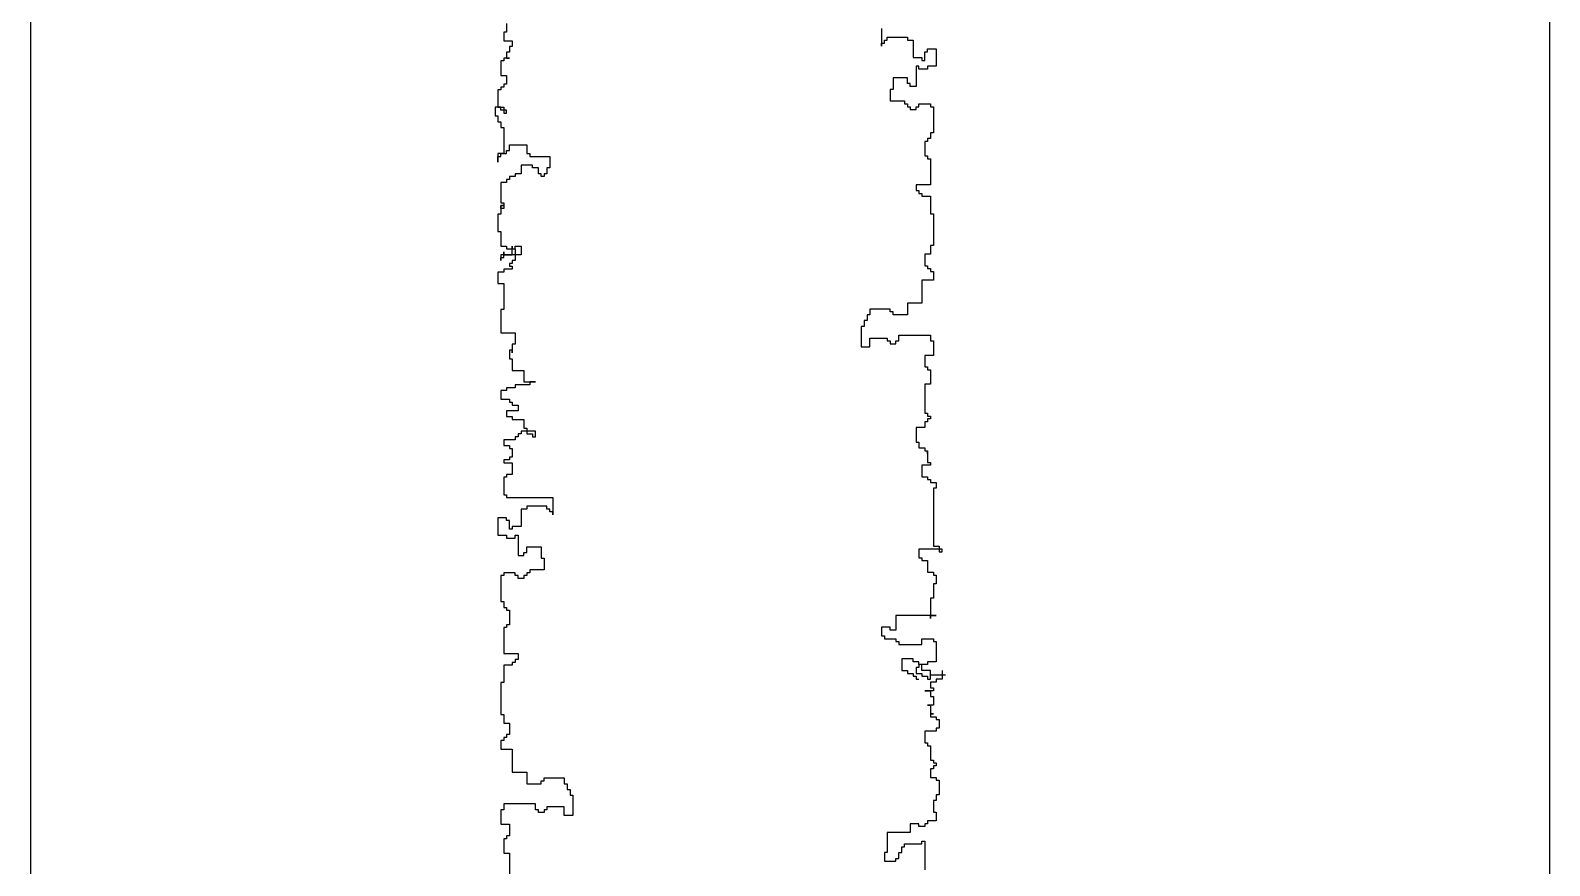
# Model space of a CAD drawing. Header units: millimetres. Extents: x -4017 to 59953, y -688 to 66564.
# Drawn here: x 57853 to 59953, y 11691 to 12846 of the extents above; entities that cross this region are included whole.
import ezdxf

# ---------------------------------------------------------------- set-up
doc = ezdxf.new("R2010")
doc.units = ezdxf.units.MM
doc.layers.add('www.cad-blocks.net', color=7, linetype='Continuous')

# ---------------------------------------------------------------- blocks, each defined once
blk = doc.blocks.new('A$C516926BB')
for p, q in [((60.3118, 38.5194), (60.3118, 0)), ((62.4121, 38.5194), (62.4121, 0))]:
    blk.add_line(p, q)
blk = doc.blocks.new('A$C686239C3')
at = {"linetype": 'Continuous'}
for p, q in [((0.0397, 2.9616), (0.0397, 2.9496)), ((0.0357, 2.9496), (0.0357, 2.9376)), ((0.0397, 2.9496), (0.0357, 2.9496)), ((0.5579, 2.9544), (0.5579, 2.9304)), ((0.5659, 2.9384), (0.5659, 2.9424)), ((0.5659, 2.9424), (0.5938, 2.9424)), ((0.5938, 2.9424), (0.5938, 2.9384)), ((0.0357, 2.9376), (0.0476, 2.9376)), ((0.0437, 2.9217), (0.0397, 2.9217)), ((0.0397, 2.9217), (0.0397, 2.9137)), ((0.0437, 2.9297), (0.0437, 2.9217)), ((0.0476, 2.9297), (0.0437, 2.9297)), ((0.0476, 2.9376), (0.0476, 2.9297)), ((0.5579, 2.9304), (0.5579, 2.9344)), ((0.5579, 2.9344), (0.5619, 2.9344)), ((0.5619, 2.9344), (0.5619, 2.9384)), ((0.5619, 2.9384), (0.5659, 2.9384)), ((0.5938, 2.9384), (0.6018, 2.9384)), ((0.6018, 2.9384), (0.6018, 2.9144)), ((0.6178, 2.9224), (0.6218, 2.9224)), ((0.6178, 2.9104), (0.6178, 2.9224)), ((0.6218, 2.9224), (0.6218, 2.9264)), ((0.6218, 2.9264), (0.6337, 2.9264)), ((0.6337, 2.9264), (0.6337, 2.9024)), ((0.0317, 2.9097), (0.0317, 2.8897)), ((0.0357, 2.9097), (0.0317, 2.9097)), ((0.0357, 2.9137), (0.0357, 2.9097)), ((0.0437, 2.9137), (0.0357, 2.9137)), ((0.0397, 2.9137), (0.0437, 2.9137)), ((0.6018, 2.9144), (0.6138, 2.9144)), ((0.6098, 2.9024), (0.6058, 2.9024)), ((0.6058, 2.9024), (0.6058, 2.8744)), ((0.6098, 2.8984), (0.6098, 2.9024)), ((0.6218, 2.8984), (0.6098, 2.8984)), ((0.6138, 2.9144), (0.6138, 2.9104)), ((0.6138, 2.9104), (0.6178, 2.9104)), ((0.6337, 2.9024), (0.6218, 2.9024)), ((0.6218, 2.9024), (0.6218, 2.8984)), ((0.0317, 2.8897), (0.0397, 2.8897)), ((0.0357, 2.8777), (0.0357, 2.8737)), ((0.0397, 2.8777), (0.0357, 2.8777)), ((0.0397, 2.8897), (0.0397, 2.8777)), ((0.5938, 2.8864), (0.5739, 2.8864)), ((0.5739, 2.8864), (0.5739, 2.8704)), ((0.5938, 2.8784), (0.5938, 2.8864)), ((0.5978, 2.8784), (0.5938, 2.8784)), ((0.5978, 2.8744), (0.5978, 2.8784)), ((0.0277, 2.8697), (0.0277, 2.8457)), ((0.0317, 2.8697), (0.0277, 2.8697)), ((0.0317, 2.8737), (0.0317, 2.8697)), ((0.0357, 2.8737), (0.0317, 2.8737)), ((0.5739, 2.8704), (0.5699, 2.8704)), ((0.5699, 2.8704), (0.5699, 2.8545)), ((0.6058, 2.8744), (0.5978, 2.8744)), ((0.0237, 2.8457), (0.0237, 2.8337)), ((0.0317, 2.8457), (0.0237, 2.8457)), ((0.0277, 2.8457), (0.0357, 2.8457)), ((0.0317, 2.8417), (0.0317, 2.8457)), ((0.0397, 2.8417), (0.0317, 2.8417)), ((0.0357, 2.8457), (0.0357, 2.8377)), ((0.0357, 2.8377), (0.0397, 2.8377)), ((0.0397, 2.8377), (0.0397, 2.8417)), ((0.5699, 2.8545), (0.5899, 2.8545)), ((0.5899, 2.8545), (0.5899, 2.8505)), ((0.5899, 2.8505), (0.5938, 2.8505)), ((0.5938, 2.8505), (0.5938, 2.8465)), ((0.5938, 2.8465), (0.5978, 2.8465)), ((0.5978, 2.8465), (0.5978, 2.8425)), ((0.5978, 2.8425), (0.6058, 2.8425)), ((0.6058, 2.8425), (0.6058, 2.8465)), ((0.6058, 2.8465), (0.6098, 2.8465)), ((0.6098, 2.8465), (0.6098, 2.8505)), ((0.6098, 2.8505), (0.6258, 2.8505)), ((0.6258, 2.8505), (0.6258, 2.8465)), ((0.6258, 2.8465), (0.6298, 2.8465)), ((0.6298, 2.8465), (0.6298, 2.8105)), ((0.0237, 2.8337), (0.0277, 2.8337)), ((0.0277, 2.8337), (0.0277, 2.8257)), ((0.0277, 2.8257), (0.0317, 2.8257)), ((0.0317, 2.8257), (0.0317, 2.8177)), ((0.0317, 2.8177), (0.0357, 2.8177)), ((0.0357, 2.8177), (0.0357, 2.7818)), ((0.0437, 2.7938), (0.0676, 2.7938)), ((0.0437, 2.7858), (0.0437, 2.7938)), ((0.0676, 2.7938), (0.0676, 2.7818)), ((0.6218, 2.7985), (0.6178, 2.7985)), ((0.6178, 2.7985), (0.6178, 2.7785)), ((0.6258, 2.8025), (0.6218, 2.8025)), ((0.6218, 2.8025), (0.6218, 2.7985)), ((0.6298, 2.8105), (0.6258, 2.8105)), ((0.6258, 2.8105), (0.6258, 2.8025)), ((0.0277, 2.7818), (0.0277, 2.7698)), ((0.0357, 2.7818), (0.0277, 2.7818)), ((0.0277, 2.7778), (0.0317, 2.7778)), ((0.0277, 2.7698), (0.0277, 2.7778)), ((0.0317, 2.7818), (0.0397, 2.7818)), ((0.0317, 2.7778), (0.0317, 2.7818)), ((0.0397, 2.7858), (0.0437, 2.7858)), ((0.0397, 2.7818), (0.0397, 2.7858)), ((0.0676, 2.7818), (0.0716, 2.7818)), ((0.0716, 2.7818), (0.0716, 2.7778)), ((0.0716, 2.7778), (0.0995, 2.7778)), ((0.0995, 2.7778), (0.0995, 2.7618)), ((0.6178, 2.7785), (0.6218, 2.7785)), ((0.6218, 2.7785), (0.6218, 2.7745)), ((0.6218, 2.7745), (0.6258, 2.7745)), ((0.6258, 2.7745), (0.6258, 2.7385)), ((0.0516, 2.7538), (0.0516, 2.7498)), ((0.0596, 2.7538), (0.0516, 2.7538)), ((0.0596, 2.7658), (0.0596, 2.7538)), ((0.0756, 2.7658), (0.0596, 2.7658)), ((0.0756, 2.7618), (0.0756, 2.7658)), ((0.0836, 2.7618), (0.0756, 2.7618)), ((0.0836, 2.7538), (0.0836, 2.7618)), ((0.0875, 2.7538), (0.0836, 2.7538)), ((0.0875, 2.7498), (0.0875, 2.7538)), ((0.0915, 2.7538), (0.0915, 2.7498)), ((0.0955, 2.7538), (0.0915, 2.7538)), ((0.0955, 2.7618), (0.0955, 2.7538)), ((0.0995, 2.7618), (0.0955, 2.7618)), ((0.0317, 2.7418), (0.0317, 2.7138)), ((0.0397, 2.7418), (0.0317, 2.7418)), ((0.0397, 2.7458), (0.0397, 2.7418)), ((0.0437, 2.7458), (0.0397, 2.7458)), ((0.0437, 2.7498), (0.0437, 2.7458)), ((0.0516, 2.7498), (0.0437, 2.7498)), ((0.0915, 2.7498), (0.0875, 2.7498)), ((0.6258, 2.7385), (0.6058, 2.7385)), ((0.6058, 2.7385), (0.6058, 2.7305)), ((0.6058, 2.7305), (0.6098, 2.7305)), ((0.6098, 2.7305), (0.6098, 2.7266)), ((0.0317, 2.7138), (0.0357, 2.7138)), ((0.0317, 2.7098), (0.0317, 2.7058)), ((0.0357, 2.7098), (0.0317, 2.7098)), ((0.0317, 2.7098), (0.0357, 2.7098)), ((0.0317, 2.7058), (0.0317, 2.7098)), ((0.0357, 2.7138), (0.0357, 2.7098)), ((0.0357, 2.7098), (0.0357, 2.7058)), ((0.6098, 2.7266), (0.6138, 2.7266)), ((0.6138, 2.7266), (0.6138, 2.7226)), ((0.6138, 2.7226), (0.6258, 2.7226)), ((0.6258, 2.7226), (0.6258, 2.6986)), ((0.0277, 2.6978), (0.0277, 2.6739)), ((0.0317, 2.6978), (0.0277, 2.6978)), ((0.0317, 2.7058), (0.0317, 2.6978)), ((0.0357, 2.7058), (0.0317, 2.7058)), ((0.6258, 2.6986), (0.6298, 2.6986)), ((0.6298, 2.6986), (0.6298, 2.6546)), ((0.0277, 2.6739), (0.0317, 2.6739)), ((0.0317, 2.6739), (0.0317, 2.6539)), ((0.0317, 2.6539), (0.0397, 2.6539)), ((0.0397, 2.6539), (0.0397, 2.6499)), ((0.0397, 2.6499), (0.0476, 2.6499)), ((0.0476, 2.6539), (0.0476, 2.6499)), ((0.0476, 2.6499), (0.0476, 2.6539)), ((0.0476, 2.6499), (0.0516, 2.6499)), ((0.0476, 2.6419), (0.0476, 2.6499)), ((0.0476, 2.6499), (0.0516, 2.6499)), ((0.0516, 2.6539), (0.0596, 2.6539)), ((0.0516, 2.6499), (0.0516, 2.6539)), ((0.0516, 2.6499), (0.0516, 2.6419)), ((0.0596, 2.6539), (0.0596, 2.6419)), ((0.6298, 2.6546), (0.6258, 2.6546)), ((0.6258, 2.6546), (0.6258, 2.6426)), ((0.0317, 2.6419), (0.0317, 2.6339)), ((0.0357, 2.6419), (0.0317, 2.6419)), ((0.0317, 2.6379), (0.0357, 2.6379)), ((0.0317, 2.6339), (0.0317, 2.6379)), ((0.0357, 2.6459), (0.0357, 2.6419)), ((0.0357, 2.6419), (0.0357, 2.6459)), ((0.0357, 2.6419), (0.0476, 2.6419)), ((0.0357, 2.6379), (0.0357, 2.6419)), ((0.0516, 2.6419), (0.0357, 2.6419)), ((0.0437, 2.6299), (0.0437, 2.6259)), ((0.0476, 2.6299), (0.0437, 2.6299)), ((0.0437, 2.6259), (0.0476, 2.6259)), ((0.0476, 2.6339), (0.0476, 2.6299)), ((0.0516, 2.6339), (0.0476, 2.6339)), ((0.0476, 2.6259), (0.0476, 2.6219)), ((0.0516, 2.6419), (0.0516, 2.6339)), ((0.0596, 2.6419), (0.0516, 2.6419)), ((0.6258, 2.6426), (0.6178, 2.6426)), ((0.6178, 2.6426), (0.6178, 2.6266)), ((0.6178, 2.6266), (0.6218, 2.6266)), ((0.6218, 2.6266), (0.6218, 2.6226)), ((0.0277, 2.6179), (0.0277, 2.6019)), ((0.0357, 2.6179), (0.0277, 2.6179)), ((0.0357, 2.6219), (0.0357, 2.6179)), ((0.0476, 2.6219), (0.0357, 2.6219)), ((0.6298, 2.6066), (0.6138, 2.6066)), ((0.6138, 2.6066), (0.6138, 2.5747)), ((0.6218, 2.6226), (0.6258, 2.6226)), ((0.6258, 2.6226), (0.6258, 2.6186)), ((0.6258, 2.6186), (0.6298, 2.6186)), ((0.6298, 2.6186), (0.6298, 2.6066)), ((0.0277, 2.6019), (0.0357, 2.6019)), ((0.0357, 2.6019), (0.0357, 2.5659)), ((0.0317, 2.5659), (0.0317, 2.534)), ((0.0357, 2.5659), (0.0317, 2.5659)), ((0.5699, 2.5667), (0.542, 2.5667)), ((0.542, 2.5667), (0.542, 2.5587)), ((0.5699, 2.5627), (0.5699, 2.5667)), ((0.5739, 2.5627), (0.5699, 2.5627)), ((0.5739, 2.5587), (0.5739, 2.5627)), ((0.6138, 2.5747), (0.5938, 2.5747)), ((0.5938, 2.5747), (0.5938, 2.5587)), ((0.534, 2.5427), (0.53, 2.5427)), ((0.53, 2.5427), (0.53, 2.5147)), ((0.538, 2.5507), (0.534, 2.5507)), ((0.534, 2.5507), (0.534, 2.5427)), ((0.542, 2.5587), (0.538, 2.5587)), ((0.538, 2.5587), (0.538, 2.5507)), ((0.5938, 2.5587), (0.5739, 2.5587)), ((0.0317, 2.534), (0.0516, 2.534)), ((0.0516, 2.534), (0.0516, 2.518)), ((0.542, 2.5147), (0.542, 2.5267)), ((0.542, 2.5267), (0.5659, 2.5267)), ((0.5659, 2.5267), (0.5659, 2.5227)), ((0.5659, 2.5227), (0.5699, 2.5227)), ((0.5699, 2.5227), (0.5699, 2.5187)), ((0.5779, 2.5187), (0.5779, 2.5227)), ((0.5779, 2.5227), (0.5819, 2.5227)), ((0.5819, 2.5227), (0.5819, 2.5307)), ((0.5819, 2.5307), (0.6258, 2.5307)), ((0.6258, 2.5307), (0.6258, 2.5227)), ((0.6258, 2.5227), (0.6298, 2.5227)), ((0.6298, 2.5227), (0.6298, 2.5027)), ((0.0437, 2.51), (0.0437, 2.498)), ((0.0476, 2.51), (0.0437, 2.51)), ((0.0476, 2.518), (0.0476, 2.506)), ((0.0516, 2.518), (0.0476, 2.518)), ((0.0476, 2.506), (0.0476, 2.51)), ((0.53, 2.5147), (0.542, 2.5147)), ((0.5699, 2.5187), (0.5779, 2.5187)), ((0.6298, 2.5027), (0.6178, 2.5027)), ((0.6178, 2.5027), (0.6178, 2.4867)), ((0.0437, 2.498), (0.0476, 2.498)), ((0.0476, 2.498), (0.0476, 2.482)), ((0.0476, 2.482), (0.0636, 2.482)), ((0.0636, 2.482), (0.0636, 2.466)), ((0.6178, 2.4867), (0.6218, 2.4867)), ((0.6218, 2.4867), (0.6218, 2.4827)), ((0.6218, 2.4827), (0.6258, 2.4827)), ((0.6258, 2.4827), (0.6258, 2.4628)), ((0.0397, 2.458), (0.0397, 2.454)), ((0.0516, 2.458), (0.0397, 2.458)), ((0.0516, 2.462), (0.0516, 2.458)), ((0.0716, 2.462), (0.0516, 2.462)), ((0.0636, 2.466), (0.0796, 2.466)), ((0.0716, 2.466), (0.0716, 2.462)), ((0.0796, 2.466), (0.0716, 2.466)), ((0.6258, 2.4628), (0.6178, 2.4628)), ((0.6178, 2.4628), (0.6178, 2.4228)), ((0.0317, 2.454), (0.0317, 2.442)), ((0.0397, 2.454), (0.0317, 2.454)), ((0.0317, 2.442), (0.0437, 2.442)), ((0.0437, 2.442), (0.0437, 2.438)), ((0.0437, 2.438), (0.0476, 2.438)), ((0.0476, 2.438), (0.0476, 2.434)), ((0.0397, 2.426), (0.0397, 2.418)), ((0.0556, 2.426), (0.0397, 2.426)), ((0.0397, 2.418), (0.0476, 2.418)), ((0.0476, 2.434), (0.0556, 2.434)), ((0.0476, 2.418), (0.0476, 2.4141)), ((0.0556, 2.434), (0.0556, 2.426)), ((0.6178, 2.4228), (0.6218, 2.4228)), ((0.6218, 2.4228), (0.6218, 2.4188)), ((0.6218, 2.4188), (0.6258, 2.4188)), ((0.6258, 2.4188), (0.6258, 2.4148)), ((0.0476, 2.4141), (0.0636, 2.4141)), ((0.0596, 2.3981), (0.0596, 2.3941)), ((0.0796, 2.3981), (0.0596, 2.3981)), ((0.0636, 2.4141), (0.0636, 2.4021)), ((0.0636, 2.4021), (0.0676, 2.4021)), ((0.0676, 2.4021), (0.0676, 2.3941)), ((0.0796, 2.3901), (0.0796, 2.3981)), ((0.6178, 2.4028), (0.6058, 2.4028)), ((0.6058, 2.4028), (0.6058, 2.3828)), ((0.6218, 2.4108), (0.6178, 2.4108)), ((0.6178, 2.4108), (0.6178, 2.4028)), ((0.6258, 2.4148), (0.6218, 2.4148)), ((0.6218, 2.4148), (0.6218, 2.4108)), ((0.0357, 2.3861), (0.0357, 2.3781)), ((0.0516, 2.3861), (0.0357, 2.3861)), ((0.0357, 2.3781), (0.0437, 2.3781)), ((0.0437, 2.3781), (0.0437, 2.3741)), ((0.0437, 2.3741), (0.0476, 2.3741)), ((0.0476, 2.3741), (0.0476, 2.3621)), ((0.0516, 2.3901), (0.0516, 2.3861)), ((0.0556, 2.3901), (0.0516, 2.3901)), ((0.0556, 2.3941), (0.0556, 2.3901)), ((0.0596, 2.3941), (0.0556, 2.3941)), ((0.0676, 2.3941), (0.0756, 2.3941)), ((0.0756, 2.3941), (0.0756, 2.3901)), ((0.0756, 2.3901), (0.0796, 2.3901)), ((0.6058, 2.3828), (0.6098, 2.3828)), ((0.6098, 2.3828), (0.6098, 2.3748)), ((0.6098, 2.3748), (0.6178, 2.3748)), ((0.6178, 2.3748), (0.6178, 2.3708)), ((0.0357, 2.3581), (0.0357, 2.3541)), ((0.0437, 2.3581), (0.0357, 2.3581)), ((0.0357, 2.3541), (0.0476, 2.3541)), ((0.0437, 2.3621), (0.0437, 2.3581)), ((0.0476, 2.3621), (0.0437, 2.3621)), ((0.0476, 2.3541), (0.0476, 2.3381)), ((0.6178, 2.3708), (0.6218, 2.3708)), ((0.6218, 2.3708), (0.6218, 2.3668)), ((0.6218, 2.3668), (0.6218, 2.3708)), ((0.6218, 2.3708), (0.6218, 2.3548)), ((0.6218, 2.3548), (0.6258, 2.3548)), ((0.6258, 2.3548), (0.6258, 2.3508)), ((0.0357, 2.3341), (0.0357, 2.3101)), ((0.0397, 2.3341), (0.0357, 2.3341)), ((0.0397, 2.3381), (0.0397, 2.3341)), ((0.0476, 2.3381), (0.0397, 2.3381)), ((0.6258, 2.3508), (0.6138, 2.3508)), ((0.6138, 2.3508), (0.6138, 2.3349)), ((0.6138, 2.3349), (0.6218, 2.3349)), ((0.6218, 2.3349), (0.6218, 2.3309)), ((0.6218, 2.3309), (0.6258, 2.3309)), ((0.6258, 2.3309), (0.6258, 2.3269)), ((0.6258, 2.3269), (0.6337, 2.3269)), ((0.6337, 2.3189), (0.6298, 2.3189)), ((0.6298, 2.3189), (0.6298, 2.2389)), ((0.6337, 2.3269), (0.6337, 2.3189)), ((0.0357, 2.3101), (0.0397, 2.3101)), ((0.0397, 2.3101), (0.0397, 2.3061)), ((0.0397, 2.3061), (0.1035, 2.3061)), ((0.0596, 2.2901), (0.0596, 2.2662)), ((0.0676, 2.2901), (0.0596, 2.2901)), ((0.0676, 2.2941), (0.0676, 2.2901)), ((0.0955, 2.2941), (0.0676, 2.2941)), ((0.0955, 2.2901), (0.0955, 2.2941)), ((0.0995, 2.2901), (0.0955, 2.2901)), ((0.0995, 2.2862), (0.0995, 2.2901)), ((0.1035, 2.3061), (0.1035, 2.2822)), ((0.0277, 2.2782), (0.0277, 2.2542)), ((0.0397, 2.2782), (0.0277, 2.2782)), ((0.0397, 2.2742), (0.0397, 2.2782)), ((0.0437, 2.2742), (0.0397, 2.2742)), ((0.0437, 2.2622), (0.0437, 2.2742)), ((0.1035, 2.2862), (0.0995, 2.2862)), ((0.1035, 2.2822), (0.1035, 2.2862)), ((0.0277, 2.2542), (0.0397, 2.2542)), ((0.0397, 2.2542), (0.0397, 2.2502)), ((0.0397, 2.2502), (0.0516, 2.2502)), ((0.0476, 2.2622), (0.0437, 2.2622)), ((0.0476, 2.2662), (0.0476, 2.2622)), ((0.0596, 2.2662), (0.0476, 2.2662)), ((0.0516, 2.2542), (0.0556, 2.2542)), ((0.0516, 2.2502), (0.0516, 2.2542)), ((0.0556, 2.2542), (0.0556, 2.2262)), ((0.0636, 2.2302), (0.0676, 2.2302)), ((0.0636, 2.2262), (0.0636, 2.2302)), ((0.0676, 2.2382), (0.0875, 2.2382)), ((0.0676, 2.2302), (0.0676, 2.2382)), ((0.0875, 2.2382), (0.0875, 2.2222)), ((0.6417, 2.2349), (0.6098, 2.2349)), ((0.6098, 2.2349), (0.6098, 2.2229)), ((0.6298, 2.2389), (0.6377, 2.2389)), ((0.6377, 2.2389), (0.6377, 2.2309)), ((0.6377, 2.2309), (0.6417, 2.2309)), ((0.6417, 2.2309), (0.6417, 2.2349)), ((0.0556, 2.2262), (0.0636, 2.2262)), ((0.0716, 2.2062), (0.0716, 2.2022)), ((0.0915, 2.2062), (0.0716, 2.2062)), ((0.0875, 2.2222), (0.0915, 2.2222)), ((0.0915, 2.2222), (0.0915, 2.2062)), ((0.6098, 2.2229), (0.6138, 2.2229)), ((0.6138, 2.2229), (0.6138, 2.2189)), ((0.6138, 2.2189), (0.6218, 2.2189)), ((0.6218, 2.2189), (0.6218, 2.203)), ((0.0317, 2.1982), (0.0317, 2.1622)), ((0.0357, 2.1982), (0.0317, 2.1982)), ((0.0357, 2.2022), (0.0357, 2.1982)), ((0.0516, 2.2022), (0.0357, 2.2022)), ((0.0516, 2.1982), (0.0516, 2.2022)), ((0.0556, 2.1982), (0.0516, 2.1982)), ((0.0556, 2.1942), (0.0556, 2.1982)), ((0.0636, 2.1942), (0.0556, 2.1942)), ((0.0636, 2.1982), (0.0636, 2.1942)), ((0.0676, 2.1982), (0.0636, 2.1982)), ((0.0676, 2.2022), (0.0676, 2.1982)), ((0.0716, 2.2022), (0.0676, 2.2022)), ((0.6218, 2.203), (0.6298, 2.203)), ((0.6298, 2.203), (0.6298, 2.199)), ((0.6298, 2.199), (0.6337, 2.199)), ((0.6337, 2.187), (0.6298, 2.187)), ((0.6298, 2.187), (0.6298, 2.167)), ((0.6337, 2.199), (0.6337, 2.187)), ((0.6298, 2.167), (0.6258, 2.167)), ((0.6258, 2.167), (0.6258, 2.139)), ((0.0317, 2.1622), (0.0357, 2.1622)), ((0.0357, 2.1622), (0.0357, 2.1543)), ((0.0357, 2.1543), (0.0397, 2.1543)), ((0.0397, 2.1543), (0.0397, 2.1503)), ((0.0397, 2.1503), (0.0437, 2.1503)), ((0.0437, 2.1503), (0.0437, 2.1303)), ((0.6337, 2.143), (0.5779, 2.143)), ((0.5779, 2.143), (0.5779, 2.123)), ((0.6258, 2.139), (0.6258, 2.143)), ((0.6258, 2.143), (0.6337, 2.143)), ((0.0357, 2.1263), (0.0357, 2.0903)), ((0.0397, 2.1263), (0.0357, 2.1263)), ((0.0397, 2.1303), (0.0397, 2.1263)), ((0.0437, 2.1303), (0.0397, 2.1303)), ((0.5699, 2.127), (0.5579, 2.127)), ((0.5579, 2.127), (0.5579, 2.115)), ((0.5699, 2.123), (0.5699, 2.127)), ((0.5779, 2.123), (0.5699, 2.123)), ((0.5579, 2.115), (0.5619, 2.115)), ((0.5619, 2.115), (0.5619, 2.111)), ((0.5619, 2.111), (0.5779, 2.111)), ((0.5779, 2.111), (0.5779, 2.107)), ((0.5779, 2.107), (0.5819, 2.107)), ((0.5819, 2.107), (0.5819, 2.103)), ((0.5819, 2.103), (0.6138, 2.103)), ((0.6138, 2.103), (0.6138, 2.111)), ((0.6138, 2.111), (0.6298, 2.111)), ((0.6298, 2.111), (0.6298, 2.107)), ((0.6298, 2.107), (0.6337, 2.107)), ((0.6337, 2.107), (0.6337, 2.0791)), ((0.0357, 2.0903), (0.0556, 2.0903)), ((0.0516, 2.0823), (0.0516, 2.0783)), ((0.0556, 2.0823), (0.0516, 2.0823)), ((0.0556, 2.0903), (0.0556, 2.0823)), ((0.6018, 2.083), (0.5859, 2.083)), ((0.5859, 2.083), (0.5859, 2.0671)), ((0.6018, 2.0791), (0.6018, 2.083)), ((0.0357, 2.0743), (0.0357, 2.0503)), ((0.0476, 2.0743), (0.0357, 2.0743)), ((0.0476, 2.0783), (0.0476, 2.0743)), ((0.0516, 2.0783), (0.0476, 2.0783)), ((0.5859, 2.0671), (0.5938, 2.0671)), ((0.5938, 2.0671), (0.5938, 2.0631)), ((0.5938, 2.0631), (0.6018, 2.0631)), ((0.6098, 2.0791), (0.6018, 2.0791)), ((0.6018, 2.0631), (0.6018, 2.0591)), ((0.6018, 2.0591), (0.6058, 2.0591)), ((0.6098, 2.0711), (0.6058, 2.0711)), ((0.6058, 2.0711), (0.6058, 2.0631)), ((0.6058, 2.0631), (0.6138, 2.0631)), ((0.6058, 2.0591), (0.6058, 2.0551)), ((0.6098, 2.0751), (0.6098, 2.0791)), ((0.6218, 2.0751), (0.6098, 2.0751)), ((0.6098, 2.0751), (0.6098, 2.0711)), ((0.6138, 2.0751), (0.6098, 2.0751)), ((0.6138, 2.0671), (0.6138, 2.0751)), ((0.6258, 2.0671), (0.6138, 2.0671)), ((0.6138, 2.0631), (0.6138, 2.0591)), ((0.6138, 2.0591), (0.6218, 2.0591)), ((0.6337, 2.0791), (0.6218, 2.0791)), ((0.6218, 2.0791), (0.6218, 2.0751)), ((0.6218, 2.0591), (0.6218, 2.0551)), ((0.6258, 2.0551), (0.6258, 2.0671)), ((0.6258, 2.0611), (0.6465, 2.0611)), ((0.6417, 2.0671), (0.6417, 2.0551)), ((0.0317, 2.0503), (0.0317, 2.0064)), ((0.0357, 2.0503), (0.0317, 2.0503)), ((0.6058, 2.0551), (0.6098, 2.0551)), ((0.6178, 2.0391), (0.6258, 2.0391)), ((0.6298, 2.0391), (0.6178, 2.0391)), ((0.6218, 2.0551), (0.6258, 2.0551)), ((0.6258, 2.0511), (0.6258, 2.0431)), ((0.6337, 2.0511), (0.6258, 2.0511)), ((0.6258, 2.0431), (0.6298, 2.0431)), ((0.6258, 2.0391), (0.6258, 2.0311)), ((0.6298, 2.0431), (0.6298, 2.0391)), ((0.6337, 2.0551), (0.6337, 2.0511)), ((0.6417, 2.0551), (0.6337, 2.0551)), ((0.6218, 2.0191), (0.6258, 2.0191)), ((0.6298, 2.0191), (0.6218, 2.0191)), ((0.6258, 2.0311), (0.6298, 2.0311)), ((0.6258, 2.0191), (0.6258, 2.0071)), ((0.6298, 2.0311), (0.6298, 2.0191)), ((0.0317, 2.0064), (0.0357, 2.0064)), ((0.0357, 2.0064), (0.0357, 1.9944)), ((0.6258, 2.0071), (0.6258, 2.0031)), ((0.6298, 2.0071), (0.6258, 2.0071)), ((0.6258, 2.0071), (0.6298, 2.0071)), ((0.6258, 2.0031), (0.6337, 2.0031)), ((0.6337, 2.0031), (0.6337, 1.9991)), ((0.6337, 1.9991), (0.6377, 1.9991)), ((0.6377, 1.9991), (0.6377, 1.9871)), ((0.0357, 1.9944), (0.0437, 1.9944)), ((0.0357, 1.9744), (0.0357, 1.9704)), ((0.0397, 1.9744), (0.0357, 1.9744)), ((0.0397, 1.9784), (0.0397, 1.9744)), ((0.0437, 1.9784), (0.0397, 1.9784)), ((0.0437, 1.9944), (0.0437, 1.9784)), ((0.6178, 1.9831), (0.6178, 1.9671)), ((0.6337, 1.9831), (0.6178, 1.9831)), ((0.6337, 1.9871), (0.6337, 1.9831)), ((0.6377, 1.9871), (0.6337, 1.9871)), ((0.0317, 1.9704), (0.0317, 1.9584)), ((0.0357, 1.9704), (0.0317, 1.9704)), ((0.0317, 1.9584), (0.0476, 1.9584)), ((0.0476, 1.9584), (0.0476, 1.9264)), ((0.6178, 1.9671), (0.6218, 1.9671)), ((0.6218, 1.9671), (0.6218, 1.9631)), ((0.6218, 1.9631), (0.6258, 1.9631)), ((0.6258, 1.9631), (0.6258, 1.9432)), ((0.6258, 1.9432), (0.6298, 1.9432)), ((0.6298, 1.9432), (0.6298, 1.9392)), ((0.6298, 1.9392), (0.6337, 1.9392)), ((0.6298, 1.9352), (0.6298, 1.9312)), ((0.6337, 1.9352), (0.6298, 1.9352)), ((0.6337, 1.9392), (0.6337, 1.9352)), ((0.0476, 1.9264), (0.0676, 1.9264)), ((0.0676, 1.9264), (0.0676, 1.9104)), ((0.0875, 1.9144), (0.0915, 1.9144)), ((0.0875, 1.9104), (0.0875, 1.9144)), ((0.0915, 1.9184), (0.1195, 1.9184)), ((0.0915, 1.9144), (0.0915, 1.9184)), ((0.1195, 1.9184), (0.1195, 1.9104)), ((0.6258, 1.9312), (0.6258, 1.9192)), ((0.6298, 1.9312), (0.6258, 1.9312)), ((0.6258, 1.9192), (0.6337, 1.9192)), ((0.6337, 1.9192), (0.6337, 1.9152)), ((0.6337, 1.9152), (0.6377, 1.9152)), ((0.6377, 1.9152), (0.6377, 1.8952)), ((0.0676, 1.9104), (0.0875, 1.9104)), ((0.1195, 1.9104), (0.1235, 1.9104)), ((0.1235, 1.9104), (0.1235, 1.9024)), ((0.1235, 1.9024), (0.1274, 1.9024)), ((0.1274, 1.9024), (0.1274, 1.8945)), ((0.1274, 1.8945), (0.1314, 1.8945)), ((0.1314, 1.8945), (0.1314, 1.8665)), ((0.6337, 1.8952), (0.6337, 1.8872)), ((0.6377, 1.8952), (0.6337, 1.8952)), ((0.0317, 1.8745), (0.0317, 1.8545)), ((0.0357, 1.8745), (0.0317, 1.8745)), ((0.0357, 1.8825), (0.0357, 1.8745)), ((0.0796, 1.8825), (0.0357, 1.8825)), ((0.0796, 1.8745), (0.0796, 1.8825)), ((0.0836, 1.8745), (0.0796, 1.8745)), ((0.0836, 1.8705), (0.0836, 1.8745)), ((0.0915, 1.8705), (0.0836, 1.8705)), ((0.0915, 1.8745), (0.0915, 1.8705)), ((0.0955, 1.8745), (0.0915, 1.8745)), ((0.0955, 1.8785), (0.0955, 1.8745)), ((0.1195, 1.8785), (0.0955, 1.8785)), ((0.1195, 1.8665), (0.1195, 1.8785)), ((0.6298, 1.8872), (0.6298, 1.8712)), ((0.6337, 1.8872), (0.6298, 1.8872)), ((0.6298, 1.8712), (0.6337, 1.8712)), ((0.6337, 1.8712), (0.6337, 1.8592)), ((0.0317, 1.8545), (0.0437, 1.8545)), ((0.0437, 1.8545), (0.0437, 1.8385)), ((0.1314, 1.8665), (0.1195, 1.8665)), ((0.5978, 1.8552), (0.5978, 1.8432)), ((0.6098, 1.8552), (0.5978, 1.8552)), ((0.6098, 1.8512), (0.6098, 1.8552)), ((0.6178, 1.8512), (0.6098, 1.8512)), ((0.6178, 1.8552), (0.6178, 1.8512)), ((0.6218, 1.8552), (0.6178, 1.8552)), ((0.6218, 1.8592), (0.6218, 1.8552)), ((0.6337, 1.8592), (0.6218, 1.8592)), ((0.0357, 1.8345), (0.0357, 1.8145)), ((0.0397, 1.8345), (0.0357, 1.8345)), ((0.0397, 1.8385), (0.0397, 1.8345)), ((0.0437, 1.8385), (0.0397, 1.8385)), ((0.5659, 1.8432), (0.5659, 1.8153)), ((0.5978, 1.8432), (0.5659, 1.8432)), ((0.6138, 1.8312), (0.6178, 1.8312)), ((0.6138, 1.8272), (0.6138, 1.8312)), ((0.6178, 1.8312), (0.6178, 1.7913)), ((0.0357, 1.8145), (0.0437, 1.8145)), ((0.0437, 1.8145), (0.0437, 1.7745)), ((0.5619, 1.8153), (0.5619, 1.8033)), ((0.5659, 1.8153), (0.5619, 1.8153)), ((0.5779, 1.8073), (0.5819, 1.8073)), ((0.5779, 1.8033), (0.5779, 1.8073)), ((0.5819, 1.8153), (0.5859, 1.8153)), ((0.5819, 1.8073), (0.5819, 1.8153)), ((0.5859, 1.8232), (0.5899, 1.8232)), ((0.5859, 1.8153), (0.5859, 1.8232)), ((0.5899, 1.8272), (0.6138, 1.8272)), ((0.5899, 1.8232), (0.5899, 1.8272)), ((0.5619, 1.8033), (0.5779, 1.8033))]:
    blk.add_line(p, q, dxfattribs=at)

msp = doc.modelspace()

# ---------------------------------------------------------------- block references
at = {"xscale": 1000, "yscale": 1000, "zscale": 1000}
msp.add_blockref('A$C686239C3', (58471.7, 9894.1), dxfattribs=at)
at = {"layer": 'www.cad-blocks.net', "color": 155, "true_color": 0x546d8e, "xscale": 1000, "yscale": 1000, "zscale": 1000}
msp.add_blockref('A$C516926BB', (-2458.7, 9375.6), dxfattribs=at)

doc.saveas('drawing.dxf')
